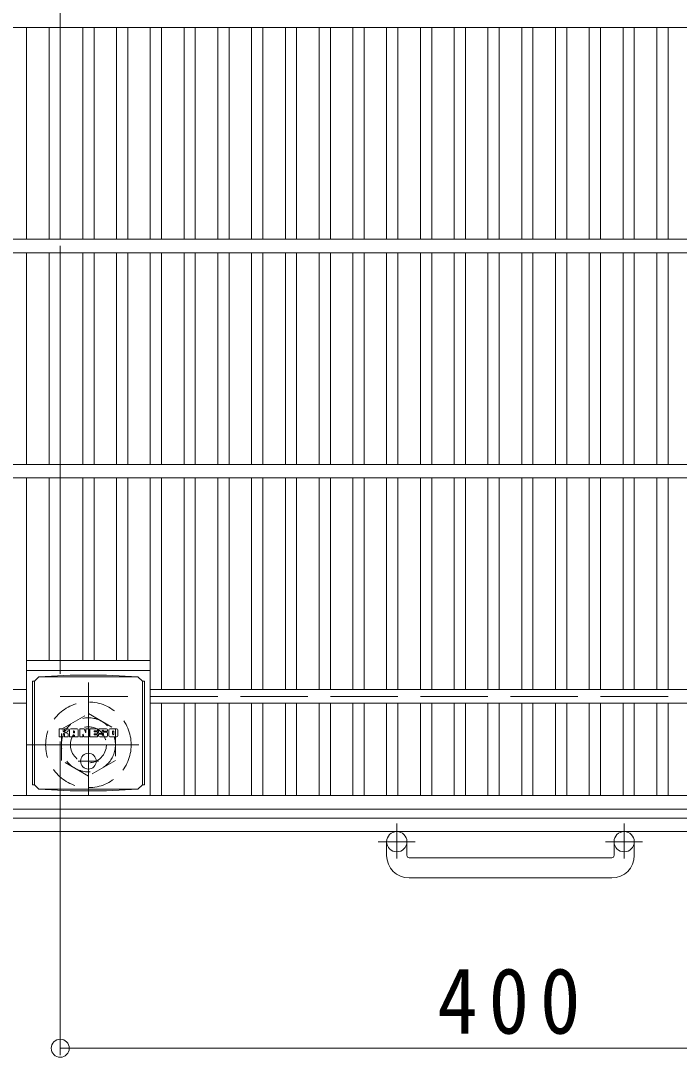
# Model space of a CAD drawing. Units: millimetres at full size, sheet at 1:10; details may follow other scales. Extents: x -1794 to 1830, y -1374 to 1335.
# Drawn here: x -1123 to -830.4, y 525.5 to 985.7 of the extents above; entities that cross this region are included whole.
import ezdxf

# ---------------------------------------------------------------- set-up
doc = ezdxf.new("R2010")
doc.units = ezdxf.units.MM
doc.header["$LTSCALE"] = 10
doc.header["$PDMODE"] = 32
doc.header["$PDSIZE"] = 8
for name, pattern in [('CHAIN1', [8, 5, -1, 1, -1]), ('DASHED1', [1.8, 1.2, -0.6]), ('DASHED3', [4, 3, -1])]:
    doc.linetypes.add(name, pattern=pattern)
for name, color, linetype, lineweight in [('C-1', 2, 'DASHED1', 9), ('C-2', 3, 'Continuous', 9), ('C-4', 7, 'Continuous', 9), ('C-9', 2, 'Continuous', 9), ('C-F', 7, 'Continuous', 9)]:
    doc.layers.add(name, color=color, linetype=linetype, lineweight=lineweight)
doc.styles.add('ＭＳ ゴシック', font='')
doc.styles.get('ＭＳ ゴシック').set_extended_font_data('MS Gothic')

msp = doc.modelspace()

# ---------------------------------------------------------------- linework, layer by layer
at = {"layer": 'C-1', "linetype": 'CHAIN1'}
for p, q in [((-1092.94, 691.85), (-1092.94, 636.57)), ((-1120.58, 664.21), (-1065.31, 664.21)), ((-955.94, 629.32), (-955.94, 613.72)), ((-854.94, 629.32), (-854.94, 613.72)), ((-947.78, 621.21), (-964.19, 621.21)), ((-846.78, 621.21), (-863.19, 621.21))]:
    msp.add_line(p, q, dxfattribs=at)
at = {"layer": 'C-1'}
for p, q in [((-1104.94, 671.14), (-1092.94, 678.06)), ((-1092.94, 678.06), (-1080.94, 671.14)), ((-1104.94, 657.28), (-1104.94, 671.14)), ((-1080.94, 671.14), (-1080.94, 657.28)), ((-1092.94, 650.35), (-1104.94, 657.28)), ((-1080.94, 657.28), (-1092.94, 650.35))]:
    msp.add_line(p, q, dxfattribs=at)
at = {"layer": 'C-1', "linetype": 'Continuous'}
for p, q in [((-1159.44, 631.71), (-651.44, 631.71)), ((-1165.44, 625.71), (-645.44, 625.71)), ((-960.44, 615.11), (-960.44, 621.21)), ((-951.44, 615.11), (-951.44, 621.21)), ((-859.44, 615.11), (-859.44, 621.21)), ((-850.44, 615.11), (-850.44, 621.21)), ((-950.44, 614.11), (-860.44, 614.11)), ((-860.44, 605.11), (-950.44, 605.11))]:
    msp.add_line(p, q, dxfattribs=at)
at = {"layer": 'C-1', "linetype": 'DASHED3'}
msp.add_lwpolyline([(-1105.44, 685.71), (-705.44, 685.71), (-705.44, 1085.71), (-1105.44, 1085.71)], close=True, dxfattribs=at)
at = {"layer": 'C-1'}
for radius in [19, 12, 8]:
    msp.add_circle((-1092.94, 664.21), radius, dxfattribs=at)
at = {"layer": 'C-1', "linetype": 'Continuous'}
for centre in [(-955.94, 621.21), (-854.94, 621.21)]:
    msp.add_circle(centre, 4.5, dxfattribs=at)
for centre, radius, start, end in [((-950.44, 615.11), 10, 180, 270), ((-950.44, 615.11), 1, 180, 270), ((-860.44, 615.11), 1, 270, 0), ((-860.44, 615.11), 10, 270, 0)]:
    msp.add_arc(centre, radius, start, end, dxfattribs=at)
at = {"layer": 'C-2'}
for p, q in [((-655.44, 982.71), (-1155.44, 982.71)), ((-1120.44, 888.71), (-1120.44, 982.71)), ((-1110.44, 888.71), (-1110.44, 982.71)), ((-1105.44, 888.71), (-1105.44, 982.71)), ((-1095.44, 888.71), (-1095.44, 982.71)), ((-1090.44, 888.71), (-1090.44, 982.71)), ((-1080.44, 888.71), (-1080.44, 982.71)), ((-1075.44, 888.71), (-1075.44, 982.71)), ((-1065.44, 888.71), (-1065.44, 982.71)), ((-1060.44, 888.71), (-1060.44, 982.71)), ((-1050.44, 888.71), (-1050.44, 982.71)), ((-1045.44, 888.71), (-1045.44, 982.71)), ((-1035.44, 888.71), (-1035.44, 982.71)), ((-1030.44, 888.71), (-1030.44, 982.71)), ((-1020.44, 888.71), (-1020.44, 982.71)), ((-1015.44, 888.71), (-1015.44, 982.71)), ((-1005.44, 888.71), (-1005.44, 982.71)), ((-1000.44, 888.71), (-1000.44, 982.71)), ((-990.44, 888.71), (-990.44, 982.71)), ((-985.44, 888.71), (-985.44, 982.71)), ((-975.44, 888.71), (-975.44, 982.71)), ((-970.44, 888.71), (-970.44, 982.71)), ((-960.44, 888.71), (-960.44, 982.71)), ((-955.44, 888.71), (-955.44, 982.71)), ((-945.44, 888.71), (-945.44, 982.71)), ((-940.44, 888.71), (-940.44, 982.71)), ((-930.44, 888.71), (-930.44, 982.71)), ((-925.44, 888.71), (-925.44, 982.71)), ((-915.44, 888.71), (-915.44, 982.71)), ((-910.44, 888.71), (-910.44, 982.71)), ((-900.44, 888.71), (-900.44, 982.71)), ((-895.44, 888.71), (-895.44, 982.71)), ((-885.44, 888.71), (-885.44, 982.71)), ((-880.44, 888.71), (-880.44, 982.71)), ((-870.44, 888.71), (-870.44, 982.71)), ((-865.44, 888.71), (-865.44, 982.71)), ((-855.44, 888.71), (-855.44, 982.71)), ((-850.44, 888.71), (-850.44, 982.71)), ((-840.44, 888.71), (-840.44, 982.71)), ((-835.44, 888.71), (-835.44, 982.71)), ((-655.44, 888.71), (-1155.44, 888.71)), ((-655.44, 882.71), (-1155.44, 882.71)), ((-1120.44, 788.71), (-1120.44, 882.71)), ((-1110.44, 788.71), (-1110.44, 882.71)), ((-1105.44, 788.71), (-1105.44, 882.71)), ((-1095.44, 788.71), (-1095.44, 882.71)), ((-1090.44, 788.71), (-1090.44, 882.71)), ((-1080.44, 788.71), (-1080.44, 882.71)), ((-1075.44, 788.71), (-1075.44, 882.71)), ((-1065.44, 788.71), (-1065.44, 882.71)), ((-1060.44, 788.71), (-1060.44, 882.71)), ((-1050.44, 788.71), (-1050.44, 882.71)), ((-1045.44, 788.71), (-1045.44, 882.71)), ((-1035.44, 788.71), (-1035.44, 882.71)), ((-1030.44, 788.71), (-1030.44, 882.71)), ((-1020.44, 788.71), (-1020.44, 882.71)), ((-1015.44, 788.71), (-1015.44, 882.71)), ((-1005.44, 788.71), (-1005.44, 882.71)), ((-1000.44, 788.71), (-1000.44, 882.71)), ((-990.44, 788.71), (-990.44, 882.71)), ((-985.44, 788.71), (-985.44, 882.71)), ((-975.44, 788.71), (-975.44, 882.71)), ((-970.44, 788.71), (-970.44, 882.71)), ((-960.44, 788.71), (-960.44, 882.71)), ((-955.44, 788.71), (-955.44, 882.71)), ((-945.44, 788.71), (-945.44, 882.71)), ((-940.44, 788.71), (-940.44, 882.71)), ((-930.44, 788.71), (-930.44, 882.71)), ((-925.44, 788.71), (-925.44, 882.71)), ((-915.44, 788.71), (-915.44, 882.71)), ((-910.44, 788.71), (-910.44, 882.71)), ((-900.44, 788.71), (-900.44, 882.71)), ((-895.44, 788.71), (-895.44, 882.71)), ((-885.44, 788.71), (-885.44, 882.71)), ((-880.44, 788.71), (-880.44, 882.71)), ((-870.44, 788.71), (-870.44, 882.71)), ((-865.44, 788.71), (-865.44, 882.71)), ((-855.44, 788.71), (-855.44, 882.71)), ((-850.44, 788.71), (-850.44, 882.71)), ((-840.44, 788.71), (-840.44, 882.71)), ((-835.44, 788.71), (-835.44, 882.71)), ((-655.44, 788.71), (-1155.44, 788.71)), ((-655.44, 782.71), (-1155.44, 782.71)), ((-1120.44, 641.71), (-1120.44, 782.71)), ((-1110.44, 701.71), (-1110.44, 782.71)), ((-1105.44, 701.71), (-1105.44, 782.71)), ((-1095.44, 701.71), (-1095.44, 782.71)), ((-1090.44, 701.71), (-1090.44, 782.71)), ((-1080.44, 701.71), (-1080.44, 782.71)), ((-1075.44, 701.71), (-1075.44, 782.71)), ((-1065.44, 641.71), (-1065.44, 782.71)), ((-1060.44, 688.71), (-1060.44, 782.71)), ((-1050.44, 688.71), (-1050.44, 782.71)), ((-1045.44, 688.71), (-1045.44, 782.71)), ((-1035.44, 688.71), (-1035.44, 782.71)), ((-1030.44, 688.71), (-1030.44, 782.71)), ((-1020.44, 688.71), (-1020.44, 782.71)), ((-1015.44, 688.71), (-1015.44, 782.71)), ((-1005.44, 688.71), (-1005.44, 782.71)), ((-1000.44, 688.71), (-1000.44, 782.71)), ((-990.44, 688.71), (-990.44, 782.71)), ((-985.44, 688.71), (-985.44, 782.71)), ((-975.44, 688.71), (-975.44, 782.71)), ((-970.44, 688.71), (-970.44, 782.71)), ((-960.44, 688.71), (-960.44, 782.71)), ((-955.44, 688.71), (-955.44, 782.71)), ((-945.44, 688.71), (-945.44, 782.71)), ((-940.44, 688.71), (-940.44, 782.71)), ((-930.44, 688.71), (-930.44, 782.71)), ((-925.44, 688.71), (-925.44, 782.71)), ((-915.44, 688.71), (-915.44, 782.71)), ((-910.44, 688.71), (-910.44, 782.71)), ((-900.44, 688.71), (-900.44, 782.71)), ((-895.44, 688.71), (-895.44, 782.71)), ((-885.44, 688.71), (-885.44, 782.71)), ((-880.44, 688.71), (-880.44, 782.71)), ((-870.44, 688.71), (-870.44, 782.71)), ((-865.44, 688.71), (-865.44, 782.71)), ((-855.44, 688.71), (-855.44, 782.71)), ((-850.44, 688.71), (-850.44, 782.71)), ((-840.44, 688.71), (-840.44, 782.71)), ((-835.44, 688.71), (-835.44, 782.71)), ((-1120.44, 701.71), (-1065.44, 701.71)), ((-1120.44, 697.21), (-1065.44, 697.21)), ((-1120.44, 688.71), (-1155.44, 688.71)), ((-745.44, 688.71), (-1065.44, 688.71)), ((-1120.44, 682.71), (-1155.44, 682.71)), ((-745.44, 682.71), (-1065.44, 682.71)), ((-1060.44, 641.71), (-1060.44, 682.71)), ((-1050.44, 641.71), (-1050.44, 682.71)), ((-1045.44, 641.71), (-1045.44, 682.71)), ((-1035.44, 641.71), (-1035.44, 682.71)), ((-1030.44, 641.71), (-1030.44, 682.71)), ((-1020.44, 641.71), (-1020.44, 682.71)), ((-1015.44, 641.71), (-1015.44, 682.71)), ((-1005.44, 641.71), (-1005.44, 682.71)), ((-1000.44, 641.71), (-1000.44, 682.71)), ((-990.44, 641.71), (-990.44, 682.71)), ((-985.44, 641.71), (-985.44, 682.71)), ((-975.44, 641.71), (-975.44, 682.71)), ((-970.44, 641.71), (-970.44, 682.71)), ((-960.44, 641.71), (-960.44, 682.71)), ((-955.44, 641.71), (-955.44, 682.71)), ((-945.44, 641.71), (-945.44, 682.71)), ((-940.44, 641.71), (-940.44, 682.71)), ((-930.44, 641.71), (-930.44, 682.71)), ((-925.44, 641.71), (-925.44, 682.71)), ((-915.44, 641.71), (-915.44, 682.71)), ((-910.44, 641.71), (-910.44, 682.71)), ((-900.44, 641.71), (-900.44, 682.71)), ((-895.44, 641.71), (-895.44, 682.71)), ((-885.44, 641.71), (-885.44, 682.71)), ((-880.44, 641.71), (-880.44, 682.71)), ((-870.44, 641.71), (-870.44, 682.71)), ((-865.44, 641.71), (-865.44, 682.71)), ((-855.44, 641.71), (-855.44, 682.71)), ((-850.44, 641.71), (-850.44, 682.71)), ((-840.44, 641.71), (-840.44, 682.71)), ((-835.44, 641.71), (-835.44, 682.71)), ((-655.44, 641.71), (-1155.44, 641.71)), ((-655.44, 635.71), (-1155.44, 635.71))]:
    msp.add_line(p, q, dxfattribs=at)
at = {"layer": 'C-4'}
for p, q in [((-1105.44, 526.49), (-1105.44, 665.71)), ((-1105.44, 529.49), (-705.44, 529.49))]:
    msp.add_line(p, q, dxfattribs=at)
msp.add_point((-1105.44, 529.49), dxfattribs=at)
at = {"layer": 'C-9'}
for p, q in [((-1101.05, 695.09), (-1114.94, 694.46)), ((-1101.05, 695.09), (-1084.83, 695.09)), ((-1084.83, 695.09), (-1070.94, 694.46)), ((-1117.82, 692.46), (-1116.94, 692.46)), ((-1117.82, 692.46), (-1117.82, 646.46)), ((-1116.94, 692.46), (-1114.94, 694.46)), ((-1116.94, 646.46), (-1116.94, 692.46)), ((-1114.94, 694.46), (-1070.94, 694.46)), ((-1068.94, 692.46), (-1070.94, 694.46)), ((-1068.06, 692.46), (-1068.94, 692.46)), ((-1068.94, 646.46), (-1068.94, 692.46)), ((-1068.06, 692.46), (-1068.06, 646.46)), ((-1117.82, 646.46), (-1116.94, 646.46)), ((-1116.94, 646.46), (-1114.94, 644.46)), ((-1101.05, 643.83), (-1114.94, 644.46)), ((-1114.94, 644.46), (-1070.94, 644.46)), ((-1084.83, 643.83), (-1070.94, 644.46)), ((-1068.94, 646.46), (-1070.94, 644.46)), ((-1068.06, 646.46), (-1068.94, 646.46)), ((-1101.05, 643.83), (-1084.83, 643.83))]:
    msp.add_line(p, q, dxfattribs=at)
at = {"layer": 'C-9', "linetype": 'CHAIN1'}
for p, q in [((-1092.94, 660.65), (-1092.94, 653.27)), ((-1088.44, 656.96), (-1097.44, 656.96))]:
    msp.add_line(p, q, dxfattribs=at)
at = {"layer": 'C-9'}
msp.add_circle((-1092.94, 656.96), 3.5, dxfattribs=at)
at = {"layer": 'C-F'}
for p, q in [((-1105.95, 667.87), (-1105.95, 671.23)), ((-1104.27, 671.38), (-1105.8, 671.38)), ((-1105.8, 667.72), (-1104.27, 667.72)), ((-1104.11, 671.23), (-1104.11, 670.3)), ((-1104.11, 667.87), (-1104.11, 668.96)), ((-1103.62, 667.87), (-1103.62, 668.96)), ((-1103.61, 671.23), (-1103.61, 670.3)), ((-1103.46, 667.72), (-1102.1, 667.72)), ((-1102.11, 671.38), (-1103.45, 671.38)), ((-1101.95, 671.23), (-1101.95, 670.45)), ((-1101.95, 667.87), (-1101.95, 668.8)), ((-1101.28, 667.87), (-1101.28, 670.86)), ((-1099.78, 667.72), (-1101.13, 667.72)), ((-1097.97, 671.38), (-1100.76, 671.38)), ((-1099.62, 669.59), (-1099.62, 670.13)), ((-1099.62, 667.87), (-1099.62, 668.29)), ((-1099.16, 669.54), (-1099.57, 669.54)), ((-1099.11, 669.59), (-1099.11, 670.13)), ((-1099.11, 667.87), (-1099.11, 668.29)), ((-1098.95, 667.72), (-1097.6, 667.72)), ((-1097.45, 667.87), (-1097.45, 670.86)), ((-1096.77, 671.23), (-1096.77, 667.87)), ((-1096.61, 671.38), (-1094.91, 671.38)), ((-1095.61, 667.72), (-1096.61, 667.72)), ((-1095.46, 667.87), (-1095.46, 668.78)), ((-1094.97, 667.83), (-1095.26, 668.81)), ((-1092.94, 667.72), (-1094.82, 667.72)), ((-1094.76, 671.28), (-1094.28, 669.78)), ((-1094.12, 671.23), (-1094.12, 669.81)), ((-1093.96, 671.38), (-1092.94, 671.38)), ((-1092.79, 671.23), (-1092.79, 667.87)), ((-1092.28, 667.87), (-1092.28, 671.23)), ((-1092.12, 671.38), (-1089.1, 671.38)), ((-1092.12, 667.72), (-1089.11, 667.72)), ((-1089.1, 670.39), (-1090.22, 670.39)), ((-1089.1, 669.95), (-1090.22, 669.95)), ((-1089.1, 669.15), (-1090.22, 669.15)), ((-1089.11, 668.72), (-1090.22, 668.72)), ((-1088.96, 667.87), (-1088.96, 668.56)), ((-1088.94, 670.55), (-1088.94, 671.23)), ((-1088.94, 669.31), (-1088.94, 669.8)), ((-1088.44, 668.73), (-1088.44, 668.24)), ((-1088.28, 668.89), (-1086.93, 668.89)), ((-1084.96, 671.38), (-1088.01, 671.38)), ((-1086.43, 669.22), (-1088.01, 669.22)), ((-1084.86, 667.72), (-1087.92, 667.72)), ((-1086.78, 670.04), (-1086.78, 670.46)), ((-1086.77, 668.73), (-1086.77, 668.62)), ((-1086.62, 669.88), (-1084.86, 669.88)), ((-1086.27, 669.06), (-1086.27, 668.62)), ((-1086.26, 670.36), (-1086.26, 670.46)), ((-1086.11, 670.21), (-1084.43, 670.21)), ((-1084.43, 670.86), (-1084.43, 670.21)), ((-1083.93, 668.24), (-1083.93, 670.86)), ((-1080.45, 671.38), (-1083.4, 671.38)), ((-1080.45, 667.72), (-1083.4, 667.72)), ((-1082.25, 669.04), (-1082.25, 670.06)), ((-1081.61, 669.04), (-1081.61, 670.06)), ((-1079.93, 670.86), (-1079.93, 668.24))]:
    msp.add_line(p, q, dxfattribs=at)
for centre, radius, start, end in [((-1105.8, 671.23), 0.157, 90, 180), ((-1105.8, 667.87), 0.157, 180, 270), ((-1104.27, 671.23), 0.157, 0, 90), ((-1104.27, 667.87), 0.157, 270, 0), ((-1103.87, 668.96), 0.249, 0, 180), ((-1103.86, 670.3), 0.251, 180, 0), ((-1103.46, 667.87), 0.157, 180, 270), ((-1103.45, 671.23), 0.157, 90, 180), ((-1103.03, 669.63), 0.088, 97.3317, 266.5718), ((-1103.33, 671.96), 2.27, 277.3317, 299.4207), ((-1103.13, 667.9), 1.64, 53.7199, 86.5718), ((-1102.47, 670.45), 0.524, 299.4207, 0), ((-1102.47, 668.8), 0.524, 0, 53.7199), ((-1102.11, 671.23), 0.157, 0, 90), ((-1102.1, 667.87), 0.157, 270, 0), ((-1101.13, 667.87), 0.157, 180, 270), ((-1100.76, 670.86), 0.524, 90, 180), ((-1099.78, 667.87), 0.157, 270, 0), ((-1099.37, 670.13), 0.255, 0, 180), ((-1099.57, 669.59), 0.052, 180, 270), ((-1099.37, 668.29), 0.255, 0, 180), ((-1099.16, 669.59), 0.052, 270, 0), ((-1098.95, 667.87), 0.157, 180, 270), ((-1097.97, 670.86), 0.524, 0, 90), ((-1097.6, 667.87), 0.157, 270, 0), ((-1096.61, 671.23), 0.157, 90, 180), ((-1096.61, 667.87), 0.157, 180, 270), ((-1095.61, 667.87), 0.157, 270, 0), ((-1095.36, 668.78), 0.101, 16.4887, 180), ((-1094.82, 667.87), 0.157, 196.4888, 270), ((-1094.91, 671.23), 0.157, 17.7564, 90), ((-1094.2, 669.81), 0.083, 197.7563, 0), ((-1093.96, 671.23), 0.157, 90, 180), ((-1092.94, 671.23), 0.157, 0, 90), ((-1092.94, 667.87), 0.157, 270, 0), ((-1092.12, 671.23), 0.157, 90, 180), ((-1092.12, 667.87), 0.157, 180, 270), ((-1090.22, 670.17), 0.22, 90, 270), ((-1090.22, 668.93), 0.214, 90, 270), ((-1089.11, 668.56), 0.157, 0, 90), ((-1089.11, 667.87), 0.157, 270, 0), ((-1089.1, 671.23), 0.157, 0, 90), ((-1089.1, 670.55), 0.157, 270, 0), ((-1089.1, 669.8), 0.157, 0, 90), ((-1089.1, 669.31), 0.157, 270, 0), ((-1086.06, 670.3), 2.38, 157.1011, 202.8989), ((-1088.28, 668.73), 0.157, 90, 180), ((-1087.92, 668.24), 0.524, 180, 270), ((-1088.01, 671.12), 0.262, 90, 157.1011), ((-1088.01, 669.48), 0.262, 202.8989, 270), ((-1086.93, 668.73), 0.157, 0, 90), ((-1086.52, 670.46), 0.259, 0, 180), ((-1086.62, 670.04), 0.157, 180, 270), ((-1086.52, 668.62), 0.25, 180, 0), ((-1086.43, 669.06), 0.157, 0, 90), ((-1086.11, 670.36), 0.157, 180, 270), ((-1084.96, 670.86), 0.524, 0, 90), ((-1084.86, 669.62), 0.262, 22.908, 90), ((-1084.86, 667.98), 0.262, 270, 337.092), ((-1086.81, 668.8), 2.37, 337.092, 22.908), ((-1083.4, 670.86), 0.524, 90, 180), ((-1083.4, 668.24), 0.524, 180, 270), ((-1081.93, 670.06), 0.321, 0, 180), ((-1081.93, 669.04), 0.321, 180, 0), ((-1080.45, 670.86), 0.524, 0, 90), ((-1080.45, 668.24), 0.524, 270, 0)]:
    msp.add_arc(centre, radius, start, end, dxfattribs=at)

# ---------------------------------------------------------------- texts
at = {"layer": 'C-4', "color": 2, "insert": (-937.94, 535.49), "char_height": 29.33, "attachment_point": 7, "style": 'ＭＳ ゴシック'}
msp.add_mtext('\\T1.27;\\W0.9;400', dxfattribs=at)

doc.saveas('drawing.dxf')
